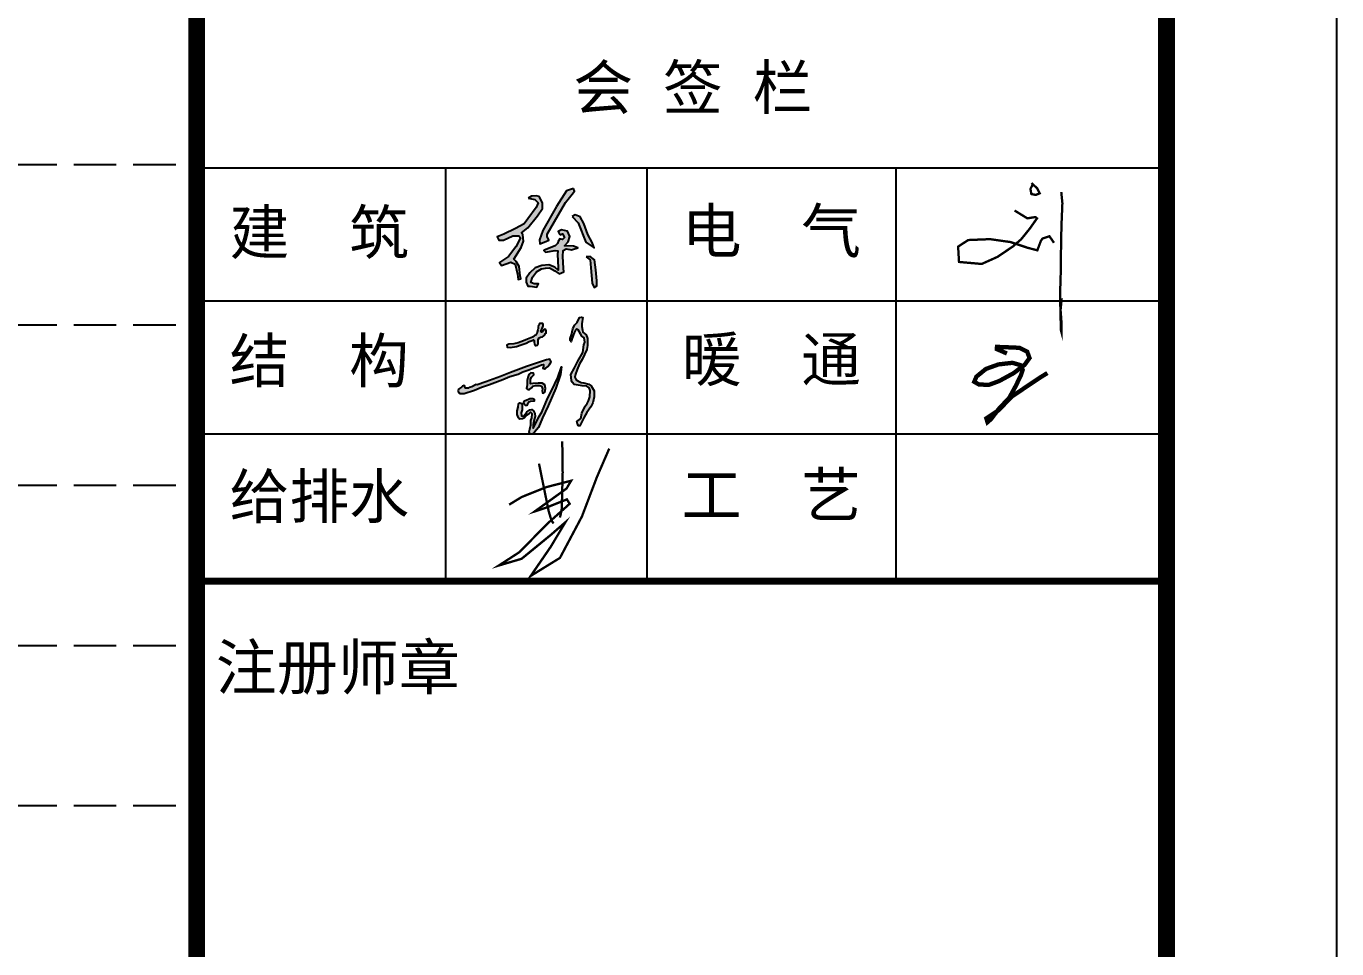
# Model space of a CAD drawing. Extents: x 69728788 to 150676229, y 20164216 to 43663798.
# Drawn here: x 75285756 to 75293457, y 20704013 to 20709434 of the extents above; entities that cross this region are included whole.
import ezdxf

# ---------------------------------------------------------------- set-up
doc = ezdxf.new("R2010")
doc.units = 0
doc.header["$LTSCALE"] = 1000
doc.header["$MEASUREMENT"] = 0
doc.linetypes.add('DASH', pattern=[0.35, 0.25, -0.1])
doc.linetypes.add('DOTE', pattern=[2.42, 2, -0.2, 0.02, -0.2])
doc.layers.get('0').update_dxf_attribs({"linetype": 'CONTINUOUS'})
for name, color, linetype in [('DOTE', 251, 'DOTE'), ('PUB_TITLE', 4, 'CONTINUOUS'), ('图框', 253, 'CONTINUOUS')]:
    doc.layers.add(name, color=color, linetype=linetype)
doc.styles.add('STYLE-黑体', font='simhei.ttf')
doc.styles.add('黑体', font='simhei.ttf', dxfattribs={"width": 0.6, "height": 4.3})

msp = doc.modelspace()

# ---------------------------------------------------------------- hatches: boundary and pattern name
h = msp.add_hatch(color=256)
h.paths.add_polyline_path([(75289046.4, 20708078.5), (75289070.1, 20708061.8), (75289074, 20708013.7), (75289082.4, 20707923.3), (75289093.8, 20707899.2), (75289109.5, 20707908), (75289109.5, 20707938.6), (75289103, 20708002.1), (75289095.1, 20708060.3), (75289069.2, 20708080.9)])
h.paths.add_polyline_path([(75288965.1, 20708316.5), (75289000.1, 20708278.7), (75289045.4, 20708165.9), (75289093, 20708131.7), (75289081.9, 20708163.5), (75289057.3, 20708210.7), (75289032.6, 20708275.6), (75289010.4, 20708314.5), (75288982.6, 20708325.2)])
h.paths.add_polyline_path([(75288892.4, 20708208.4), (75288908.3, 20708213.1), (75288918.6, 20708191.7), (75288906.7, 20708181.4), (75288891.6, 20708184.1), (75288881.2, 20708168.3), (75288878.1, 20708157.6), (75288864.6, 20708144.5), (75288809.4, 20708122.2), (75288798.2, 20708116.7), (75288808.2, 20708106), (75288865.4, 20708116.7), (75288879.7, 20708113.5), (75288878.9, 20708092.5), (75288882, 20708015.6), (75288881.6, 20707999.8), (75288863.4, 20708018), (75288826.4, 20708032.3), (75288785.5, 20708027.5), (75288747, 20708013.6), (75288716, 20707983.9), (75288693.8, 20707952.9), (75288694.6, 20707930.7), (75288704.1, 20707906.1), (75288716.8, 20707906.1), (75288756.1, 20707899.7), (75288766.8, 20707920.8), (75288741.8, 20707920.8), (75288722, 20707928.3), (75288731.5, 20707958.5), (75288754.5, 20707991), (75288783.5, 20708009.3), (75288807, 20708012.8), (75288830.4, 20708014), (75288861.8, 20707996.2), (75288888.8, 20707979.9), (75288915, 20707991.4), (75288913, 20708012.5), (75288909.4, 20708081.1), (75288911.8, 20708116.8), (75288929.7, 20708125.8), (75288959.9, 20708119.4), (75288997.6, 20708131.3), (75288971.8, 20708141.3), (75288919.8, 20708142.9), (75288941.2, 20708167.9), (75288950, 20708198), (75288936.9, 20708229.8), (75288902.3, 20708238.1), (75288881.3, 20708227.8)])
h.paths.add_polyline_path([(75288972.4, 20708481), (75288931.9, 20708466.8), (75288873.2, 20708375.2), (75288792.7, 20708233.9), (75288772, 20708179.7), (75288774, 20708154.5), (75288810.4, 20708169.6), (75288827.8, 20708176.9), (75288818, 20708199), (75288817.5, 20708211.1), (75288925.9, 20708397.5), (75288964.4, 20708447.6), (75288978.3, 20708464.3)])
h.paths.add_polyline_path([(75288705, 20708424.1), (75288745.7, 20708415.9), (75288764.1, 20708396.4), (75288752.2, 20708367.9), (75288703.9, 20708301.5), (75288681.7, 20708272.2), (75288632, 20708245.4), (75288563, 20708211.5), (75288523.2, 20708196.3), (75288533.7, 20708176.4), (75288561.2, 20708176.4), (75288615, 20708202.7), (75288650.1, 20708202.7), (75288660.4, 20708190.1), (75288632.5, 20708138), (75288590.2, 20708080), (75288536.9, 20708045.7), (75288549.5, 20708028.4), (75288603.1, 20708047.3), (75288629.3, 20708035.3), (75288642.3, 20707977.4), (75288647.9, 20707944.8), (75288663.6, 20707948.8), (75288658, 20707968.1), (75288653.2, 20708022.9), (75288635, 20708052.4), (75288621.3, 20708065.3), (75288665.3, 20708132.9), (75288678.2, 20708171.6), (75288675.4, 20708207.4), (75288665.7, 20708220.7), (75288703.2, 20708248.9), (75288760.6, 20708320.2), (75288790.8, 20708363.7), (75288790.8, 20708395.9), (75288771.4, 20708434.2), (75288753.3, 20708437.9), (75288725.5, 20708434.6)])
msp.add_hatch(color=256).paths.add_polyline_path([(75288987.4, 20707356.3), (75288979.4, 20707371.6), (75288984, 20707390.2), (75288994, 20707416.2), (75289006.7, 20707449.4), (75289024, 20707474.7), (75289050, 20707535.2), (75289054.3, 20707558.3), (75289054.8, 20707578.1), (75289053.8, 20707599.4), (75289045.8, 20707620.6), (75289027.4, 20707636.6), (75289024.1, 20707647.5), (75289021.7, 20707669.2), (75289020.3, 20707684.8), (75289022.2, 20707698), (75289026.9, 20707722.5), (75289019.8, 20707724.4), (75289007.5, 20707722.1), (75288992.9, 20707693.3), (75288978.7, 20707677.7), (75288967.8, 20707655.1), (75288959.8, 20707621.5), (75288951.8, 20707598.4), (75288951.8, 20707586.6), (75288958.4, 20707579.5), (75288959.8, 20707589.5), (75288970.2, 20707615.9), (75288976.8, 20707632.9), (75288986.7, 20707652.2), (75288992.5, 20707655.1), (75288999.1, 20707649.5), (75289012.7, 20707626.3), (75289021.3, 20707613.7), (75289035.5, 20707602), (75289039, 20707577.3), (75289032.5, 20707562.2), (75289027.4, 20707516.2), (75288996.8, 20707465.1), (75288977.8, 20707427.1), (75288956.3, 20707387), (75288959.9, 20707351.6), (75288965.1, 20707342.9), (75288976.1, 20707329.6), (75289023.1, 20707320.9), (75289051.5, 20707319.7), (75289064.9, 20707309.9), (75289070.7, 20707293.6), (75289068.3, 20707255.4), (75289060.2, 20707232.2), (75289052.7, 20707216.5), (75289041.1, 20707200.9), (75289020.2, 20707160.3), (75289015, 20707129), (75288992.3, 20707111), (75288995.2, 20707096), (75289002.2, 20707086.1), (75289009.2, 20707086.1), (75289017.3, 20707100.6), (75289034.7, 20707137.7), (75289051.2, 20707163.9), (75289073.3, 20707198), (75289086.7, 20707220.6), (75289093.6, 20707257.1), (75289093.6, 20707291.2), (75289076.6, 20707321.7), (75289062.6, 20707330.3), (75289033.3, 20707338.3), (75289018, 20707339.6), (75288997.4, 20707350.3)])
h = msp.add_hatch(color=256)
h.paths.add_polyline_path([(75288432.4, 20707313.3), (75288477.7, 20707329.5), (75288557.2, 20707358.3), (75288597.7, 20707376.1), (75288647.2, 20707389.2), (75288675.2, 20707404.1), (75288709.1, 20707415.4), (75288730, 20707423.2), (75288767, 20707436.5), (75288785, 20707443.6), (75288795, 20707445.6), (75288796.7, 20707434.8), (75288792.1, 20707423.9), (75288801.3, 20707421.4), (75288806.7, 20707423.5), (75288822.2, 20707434.4), (75288830.9, 20707446.1), (75288840.1, 20707462.7), (75288832.2, 20707477.3), (75288813.8, 20707474.4), (75288772.5, 20707459.8), (75288695.6, 20707434), (75288601.9, 20707399.2), (75288543.1, 20707376.7), (75288456.5, 20707344.7), (75288406.6, 20707326.3), (75288399.6, 20707327.9), (75288375.1, 20707314.5), (75288358.5, 20707310.8), (75288354.8, 20707307.5), (75288335, 20707307.5), (75288333.4, 20707316.5), (75288329.6, 20707322.6), (75288319.2, 20707319.1), (75288313.8, 20707313.9), (75288296.9, 20707300.5), (75288294, 20707292.5), (75288296.6, 20707281.7), (75288306.1, 20707275.3), (75288328.9, 20707275.3), (75288390.5, 20707295.8)])
h.paths.add_polyline_path([(75288769.7, 20707602.6), (75288777.9, 20707606.6), (75288789.4, 20707609.8), (75288797.5, 20707615.6), (75288804.1, 20707619.7), (75288806.5, 20707625.7), (75288810.9, 20707631.2), (75288812.3, 20707643.3), (75288805, 20707653.2), (75288797.9, 20707649.7), (75288791.1, 20707641.7), (75288783.9, 20707636.9), (75288779.8, 20707645.5), (75288783.2, 20707650.5), (75288787.2, 20707658.1), (75288791.9, 20707666.8), (75288794.5, 20707674.2), (75288794.5, 20707681.5), (75288792.4, 20707686.8), (75288780.8, 20707688.1), (75288773.2, 20707687.2), (75288770.6, 20707683.1), (75288768, 20707675.9), (75288765.2, 20707668.9), (75288764.1, 20707658.3), (75288762.6, 20707649.6), (75288759.1, 20707636.1), (75288757.3, 20707626.5), (75288751.5, 20707618.7), (75288743.9, 20707615.9), (75288731, 20707607.2), (75288702.6, 20707595.1), (75288677.7, 20707586.1), (75288662.2, 20707579), (75288646.9, 20707572.8), (75288621.1, 20707567.2), (75288592.5, 20707565.1), (75288581, 20707560.6), (75288582.6, 20707548.8), (75288600.6, 20707546.7), (75288636.6, 20707552.5), (75288665.4, 20707562.3), (75288694.2, 20707570.8), (75288711.8, 20707580.6), (75288729.3, 20707587.1), (75288738, 20707590.8), (75288741.8, 20707587), (75288740.9, 20707578), (75288742.7, 20707566.7), (75288747.6, 20707558.4), (75288753.6, 20707557.2), (75288761.5, 20707560.7), (75288764.5, 20707567.5), (75288764.5, 20707581.4), (75288764.9, 20707593.9)])
h.paths.add_polyline_path([(75288719.9, 20707331.8), (75288719, 20707344.6), (75288718.7, 20707361.7), (75288726.1, 20707372.4), (75288739.1, 20707385.4), (75288737.1, 20707394.5), (75288721.3, 20707396.8), (75288710.3, 20707387.7), (75288703.7, 20707369.1), (75288699.1, 20707353), (75288700.3, 20707328.3), (75288698.7, 20707315.1), (75288696.8, 20707304.9), (75288703.8, 20707300.1), (75288713.1, 20707300.1), (75288724.7, 20707309), (75288733.3, 20707318.3), (75288748.4, 20707322.2), (75288769.6, 20707322.8), (75288777.3, 20707320.6), (75288786.2, 20707315.4), (75288790.1, 20707303.9), (75288787.2, 20707291.4), (75288790.1, 20707279.6), (75288796.5, 20707278.6), (75288804.5, 20707283.7), (75288808, 20707304.6), (75288803.2, 20707327.3), (75288788.8, 20707336), (75288763.8, 20707335.6), (75288733.3, 20707334.3)], flags=17)
h.paths.add_polyline_path([(75288709.7, 20707225.6), (75288719.1, 20707228.3), (75288741.5, 20707231.1), (75288742, 20707242.5), (75288732.6, 20707245.5), (75288714.9, 20707245.7), (75288707.2, 20707242.5), (75288694.2, 20707236), (75288683, 20707232.8), (75288679.8, 20707223.3), (75288683.5, 20707210.9), (75288689.5, 20707204.4), (75288698.7, 20707205.2), (75288701.2, 20707212.6)], flags=17)
h.paths.add_polyline_path([(75288665.3, 20707162.6), (75288671.1, 20707179.6), (75288671.1, 20707202.3), (75288668.5, 20707217.9), (75288656.4, 20707221.5), (75288649.7, 20707214.4), (75288647, 20707196.1), (75288642.1, 20707174.6), (75288642.1, 20707153.2), (75288649.5, 20707132.8), (75288654.5, 20707126), (75288671.7, 20707127.2), (75288684, 20707132.8), (75288693.8, 20707146.3), (75288703.7, 20707153), (75288711.1, 20707158.6), (75288719.7, 20707165.9), (75288730.1, 20707156.1), (75288728.3, 20707133.4), (75288722.1, 20707118), (75288720.9, 20707091), (75288715.4, 20707066.4), (75288711.1, 20707050.4), (75288716, 20707037.5), (75288728.9, 20707036.2), (75288743.1, 20707048.5), (75288766.4, 20707076.8), (75288791, 20707132.1), (75288823.3, 20707202.8), (75288868.7, 20707307.4), (75288896.6, 20707388.3), (75288901.5, 20707433), (75288879.9, 20707370.2), (75288844.3, 20707295.1), (75288819.4, 20707246.6), (75288786.5, 20707166.9), (75288769, 20707138.1), (75288747.7, 20707093.6), (75288734.7, 20707072.4), (75288735.9, 20707091.7), (75288740.6, 20707121.2), (75288746.6, 20707141.6), (75288744.6, 20707157.4), (75288736.7, 20707174.7), (75288726.5, 20707181.3), (75288714.9, 20707179.6), (75288697.5, 20707167.9), (75288689.5, 20707156.3), (75288677.8, 20707142.1), (75288666.7, 20707145.2)])

# ---------------------------------------------------------------- linework, layer by layer
for points in [[(75288972.4, 20708481), (75288931.9, 20708466.8), (75288873.2, 20708375.2), (75288792.7, 20708233.9), (75288772, 20708179.7), (75288774, 20708154.5), (75288810.4, 20708169.6), (75288827.8, 20708176.9), (75288818, 20708199), (75288817.5, 20708211.1), (75288925.9, 20708397.5), (75288964.4, 20708447.6), (75288978.3, 20708464.3), (75288972.4, 20708481)], [(75288705, 20708424.1), (75288745.7, 20708415.9), (75288764.1, 20708396.4), (75288752.2, 20708367.9), (75288703.9, 20708301.5), (75288681.7, 20708272.2), (75288632, 20708245.4), (75288563, 20708211.5), (75288523.2, 20708196.3), (75288533.7, 20708176.4), (75288561.2, 20708176.4), (75288615, 20708202.7), (75288650.1, 20708202.7), (75288660.4, 20708190.1), (75288632.5, 20708138), (75288590.2, 20708080), (75288536.9, 20708045.7), (75288549.5, 20708028.4), (75288603.1, 20708047.3), (75288629.3, 20708035.3), (75288642.3, 20707977.4), (75288647.9, 20707944.8), (75288663.6, 20707948.8), (75288658, 20707968.1), (75288653.2, 20708022.9), (75288635, 20708052.4), (75288621.3, 20708065.3), (75288665.3, 20708132.9), (75288678.2, 20708171.6), (75288675.4, 20708207.4), (75288665.7, 20708220.7), (75288703.2, 20708248.9), (75288760.6, 20708320.2), (75288790.8, 20708363.7), (75288790.8, 20708395.9), (75288771.4, 20708434.2), (75288753.3, 20708437.9), (75288725.5, 20708434.6), (75288705, 20708424.1)], [(75288965.1, 20708316.5), (75289000.1, 20708278.7), (75289045.4, 20708165.9), (75289093, 20708131.7), (75289081.9, 20708163.5), (75289057.3, 20708210.7), (75289032.6, 20708275.6), (75289010.4, 20708314.5), (75288982.6, 20708325.2), (75288965.1, 20708316.5)], [(75288892.4, 20708208.4), (75288908.3, 20708213.1), (75288908.3, 20708213.1), (75288918.6, 20708191.7), (75288906.7, 20708181.4), (75288891.6, 20708184.1), (75288881.2, 20708168.3), (75288878.1, 20708157.6), (75288864.6, 20708144.5), (75288809.4, 20708122.2), (75288798.2, 20708116.7), (75288808.2, 20708106), (75288808.2, 20708106), (75288865.4, 20708116.7), (75288879.7, 20708113.5), (75288878.9, 20708092.5), (75288882, 20708015.6), (75288881.6, 20707999.8), (75288863.4, 20708018), (75288826.4, 20708032.3), (75288785.5, 20708027.5), (75288747, 20708013.6), (75288716, 20707983.9), (75288693.8, 20707952.9), (75288694.6, 20707930.7), (75288704.1, 20707906.1), (75288716.8, 20707906.1), (75288756.1, 20707899.7), (75288766.8, 20707920.8), (75288741.8, 20707920.8), (75288722, 20707928.3), (75288731.5, 20707958.5), (75288754.5, 20707991), (75288783.5, 20708009.3), (75288807, 20708012.8), (75288830.4, 20708014), (75288861.8, 20707996.2), (75288888.8, 20707979.9), (75288915, 20707991.4), (75288913, 20708012.5), (75288909.4, 20708081.1), (75288911.8, 20708116.8), (75288929.7, 20708125.8), (75288959.9, 20708119.4), (75288997.6, 20708131.3), (75288971.8, 20708141.3), (75288919.8, 20708142.9), (75288941.2, 20708167.9), (75288950, 20708198), (75288936.9, 20708229.8), (75288902.3, 20708238.1), (75288881.3, 20708227.8), (75288892.4, 20708208.4)], [(75289046.4, 20708078.5), (75289070.1, 20708061.8), (75289074, 20708013.7), (75289082.4, 20707923.3), (75289093.8, 20707899.2), (75289109.5, 20707908), (75289109.5, 20707938.6), (75289103, 20708002.1), (75289095.1, 20708060.3), (75289069.2, 20708080.9), (75289046.4, 20708078.5)], [(75288709.7, 20707225.6), (75288701.2, 20707212.6), (75288698.7, 20707205.2), (75288689.5, 20707204.4), (75288683.5, 20707210.9), (75288679.8, 20707223.3), (75288683, 20707232.8), (75288694.2, 20707236), (75288707.2, 20707242.5), (75288714.9, 20707245.7), (75288732.6, 20707245.5), (75288742, 20707242.5), (75288741.5, 20707231.1), (75288719.1, 20707228.3), (75288709.7, 20707225.6), (75288709.7, 20707225.6)]]:
    msp.add_lwpolyline(points)
for points, const_width in [([(75291663.6, 20708512.3), (75291696.9, 20708481.2), (75291711.9, 20708452.2), (75291688.3, 20708442.6), (75291662.6, 20708447.9), (75291657.2, 20708478), (75291669, 20708500.5)], 13.7), ([(75291838.5, 20708459.5), (75291844.9, 20708394.1), (75291839.5, 20708260), (75291837.4, 20708164.6), (75291834.4, 20707936.7), (75291831.4, 20707878.8), (75291832.2, 20707795.2), (75291839.7, 20707693.5), (75291839.7, 20707634.8), (75291835.2, 20707651.3), (75291834.4, 20707768.1), (75291841.2, 20707835.1)], 13.7), ([(75291563.8, 20708351.2), (75291638.9, 20708305.1), (75291686.1, 20708312.6), (75291695.8, 20708305.1), (75291652.8, 20708243.9), (75291602.4, 20708181.7), (75291554.1, 20708139.9), (75291464, 20708078.8), (75291370.7, 20708037), (75291237.6, 20708048.8), (75291232.2, 20708138.9), (75291291.3, 20708177.5), (75291420, 20708182.8), (75291540.2, 20708165.7), (75291643.2, 20708131.3), (75291697.9, 20708117.4), (75291718.3, 20708172.1), (75291728, 20708186), (75291768.7, 20708200), (75291795.6, 20708161.4)], 13.7), ([(75291519, 20707511), (75291459.8, 20707536.7), (75291460.7, 20707549.6), (75291491.6, 20707548.7), (75291591.9, 20707544.4), (75291638.2, 20707521.3), (75291651.9, 20707484.4), (75291623.6, 20707445), (75291558.4, 20707395.4), (75291473.6, 20707349.1), (75291413.6, 20707326.8), (75291355.3, 20707328.5), (75291327, 20707344.8), (75291339.8, 20707374.8), (75291395.5, 20707420.2), (75291469.3, 20707446.8), (75291551.6, 20707456.2), (75291598.7, 20707442.5), (75291611.6, 20707415.1), (75291601.3, 20707383.4), (75291571.3, 20707320.8), (75291532.7, 20707250.6), (75291470.1, 20707183.8), (75291425.6, 20707125.5), (75291405, 20707107.5), (75291398.1, 20707129.8), (75291470.1, 20707177.8), (75291548.1, 20707258.3), (75291711, 20707367.9), (75291756.9, 20707396.1)], 25.5), ([(75288594.2, 20706622.8), (75288667.5, 20706667.5), (75288812.9, 20706725.9), (75288958.3, 20706763.2), (75288931, 20706717.2), (75288744.5, 20706583), (75288812.9, 20706605.4), (75288933.5, 20706653.8), (75288949.6, 20706627.8), (75288821.6, 20706513.5), (75288653.8, 20706343.3), (75288533.2, 20706265.1), (75288667.5, 20706304.8), (75288839, 20706445.2), (75288924.8, 20706519.7), (75288837.8, 20706374.4), (75288720.9, 20706204.2), (75288892.5, 20706309.8), (75289021.7, 20706553.2), (75289110, 20706785.5), (75289182.1, 20706952)], 13.7), ([(75288906.1, 20706994.2), (75288908.6, 20706811.6), (75288904.9, 20706662.5), (75288902.4, 20706589.3), (75288892.5, 20706547)], 13.7), ([(75288769.4, 20706863.9), (75288826.6, 20706583), (75288842.7, 20706529.6), (75288855.2, 20706512.2)], 13.7)]:
    msp.add_lwpolyline(points, dxfattribs=dict(const_width=const_width))
for points in [[(75288986.7, 20707652.2), (75288976.8, 20707632.9), (75288970.2, 20707615.9), (75288959.8, 20707589.5), (75288958.4, 20707579.5), (75288951.8, 20707586.6), (75288951.8, 20707598.4), (75288959.8, 20707621.5), (75288967.8, 20707655.1), (75288978.7, 20707677.7), (75288992.9, 20707693.3), (75289007.5, 20707722.1), (75289019.8, 20707724.4), (75289026.9, 20707722.5), (75289022.2, 20707698), (75289020.3, 20707684.8), (75289021.7, 20707669.2), (75289024.1, 20707647.5), (75289027.4, 20707636.6), (75289045.8, 20707620.6), (75289053.8, 20707599.4), (75289054.8, 20707578.1), (75289054.3, 20707558.3), (75289050, 20707535.2), (75289024, 20707474.7), (75289006.7, 20707449.4), (75288994, 20707416.2), (75288984, 20707390.2), (75288979.4, 20707371.6), (75288987.4, 20707356.3), (75288997.4, 20707350.3), (75289018, 20707339.6), (75289033.3, 20707338.3), (75289062.6, 20707330.3), (75289076.6, 20707321.7), (75289093.6, 20707291.2), (75289093.6, 20707257.1), (75289086.7, 20707220.6), (75289073.3, 20707198), (75289051.2, 20707163.9), (75289034.7, 20707137.7), (75289017.3, 20707100.6), (75289009.2, 20707086.1), (75289002.2, 20707086.1), (75288995.2, 20707096), (75288992.3, 20707111), (75289015, 20707129), (75289020.2, 20707160.3), (75289041.1, 20707200.9), (75289052.7, 20707216.5), (75289060.2, 20707232.2), (75289068.3, 20707255.4), (75289070.7, 20707293.6), (75289064.9, 20707309.9), (75289051.5, 20707319.7), (75289023.1, 20707320.9), (75288976.1, 20707329.6), (75288965.1, 20707342.9), (75288959.9, 20707351.6), (75288956.3, 20707387), (75288977.8, 20707427.1), (75288996.8, 20707465.1), (75289027.4, 20707516.2), (75289032.5, 20707562.2), (75289039, 20707577.3), (75289035.5, 20707602), (75289021.3, 20707613.7), (75289012.7, 20707626.3), (75288999.1, 20707649.5), (75288992.5, 20707655.1), (75288986.7, 20707652.2)], [(75288646.9, 20707572.8), (75288621.1, 20707567.2), (75288592.5, 20707565.1), (75288581, 20707560.6), (75288582.6, 20707548.8), (75288600.6, 20707546.7), (75288636.6, 20707552.5), (75288665.4, 20707562.3), (75288694.2, 20707570.8), (75288711.8, 20707580.6), (75288729.3, 20707587.1), (75288738, 20707590.8), (75288738, 20707590.8), (75288741.8, 20707587), (75288740.9, 20707578), (75288742.7, 20707566.7), (75288747.6, 20707558.4), (75288753.6, 20707557.2), (75288761.5, 20707560.7), (75288764.5, 20707567.5), (75288764.5, 20707581.4), (75288764.9, 20707593.9), (75288769.7, 20707602.6), (75288777.9, 20707606.6), (75288789.4, 20707609.8), (75288797.5, 20707615.6), (75288804.1, 20707619.7), (75288806.5, 20707625.7), (75288810.9, 20707631.2), (75288812.3, 20707643.3), (75288805, 20707653.2), (75288797.9, 20707649.7), (75288791.1, 20707641.7), (75288783.9, 20707636.9), (75288783.9, 20707636.9), (75288783.9, 20707636.9), (75288779.8, 20707645.5), (75288783.2, 20707650.5), (75288787.2, 20707658.1), (75288791.9, 20707666.8), (75288794.5, 20707674.2), (75288794.5, 20707681.5), (75288792.4, 20707686.8), (75288780.8, 20707688.1), (75288773.2, 20707687.2), (75288770.6, 20707683.1), (75288768, 20707675.9), (75288765.2, 20707668.9), (75288764.1, 20707658.3), (75288762.6, 20707649.6), (75288759.1, 20707636.1), (75288757.3, 20707626.5), (75288751.5, 20707618.7), (75288743.9, 20707615.9), (75288731, 20707607.2), (75288702.6, 20707595.1), (75288677.7, 20707586.1), (75288662.2, 20707579), (75288646.9, 20707572.8)], [(75288399.6, 20707327.9), (75288375.1, 20707314.5), (75288358.5, 20707310.8), (75288354.8, 20707307.5), (75288335, 20707307.5), (75288333.4, 20707316.5), (75288329.6, 20707322.6), (75288319.2, 20707319.1), (75288313.8, 20707313.9), (75288296.9, 20707300.5), (75288294, 20707292.5), (75288296.6, 20707281.7), (75288306.1, 20707275.3), (75288328.9, 20707275.3), (75288390.5, 20707295.8), (75288432.4, 20707313.3), (75288477.7, 20707329.5), (75288557.2, 20707358.3), (75288597.7, 20707376.1), (75288647.2, 20707389.2), (75288675.2, 20707404.1), (75288709.1, 20707415.4), (75288730, 20707423.2), (75288767, 20707436.5), (75288785, 20707443.6), (75288795, 20707445.6), (75288796.7, 20707434.8), (75288792.1, 20707423.9), (75288801.3, 20707421.4), (75288806.7, 20707423.5), (75288822.2, 20707434.4), (75288830.9, 20707446.1), (75288840.1, 20707462.7), (75288832.2, 20707477.3), (75288813.8, 20707474.4), (75288772.5, 20707459.8), (75288695.6, 20707434), (75288601.9, 20707399.2), (75288543.1, 20707376.7), (75288456.5, 20707344.7), (75288406.6, 20707326.3), (75288399.6, 20707327.9)], [(75288642.1, 20707153.2), (75288642.1, 20707174.6), (75288647, 20707196.1), (75288649.7, 20707214.4), (75288656.4, 20707221.5), (75288668.5, 20707217.9), (75288671.1, 20707202.3), (75288671.1, 20707179.6), (75288665.3, 20707162.6), (75288666.7, 20707145.2), (75288677.8, 20707142.1), (75288689.5, 20707156.3), (75288697.5, 20707167.9), (75288714.9, 20707179.6), (75288726.5, 20707181.3), (75288736.7, 20707174.7), (75288744.6, 20707157.4), (75288746.6, 20707141.6), (75288740.6, 20707121.2), (75288735.9, 20707091.7), (75288734.7, 20707072.4), (75288747.7, 20707093.6), (75288769, 20707138.1), (75288786.5, 20707166.9), (75288819.4, 20707246.6), (75288844.3, 20707295.1), (75288879.9, 20707370.2), (75288901.5, 20707433), (75288896.6, 20707388.3), (75288868.7, 20707307.4), (75288823.3, 20707202.8), (75288791, 20707132.1), (75288766.4, 20707076.8), (75288743.1, 20707048.5), (75288728.9, 20707036.2), (75288716, 20707037.5), (75288711.1, 20707050.4), (75288715.4, 20707066.4), (75288720.9, 20707091), (75288722.1, 20707118), (75288728.3, 20707133.4), (75288728.3, 20707133.4), (75288730.1, 20707156.1), (75288719.7, 20707165.9), (75288711.1, 20707158.6), (75288703.7, 20707153), (75288693.8, 20707146.3), (75288684, 20707132.8), (75288671.7, 20707127.2), (75288654.5, 20707126), (75288649.5, 20707132.8), (75288642.1, 20707153.2)], [(75288719, 20707344.6), (75288718.7, 20707361.7), (75288726.1, 20707372.4), (75288739.1, 20707385.4), (75288737.1, 20707394.5), (75288721.3, 20707396.8), (75288710.3, 20707387.7), (75288703.7, 20707369.1), (75288699.1, 20707353), (75288700.3, 20707328.3), (75288698.7, 20707315.1), (75288696.8, 20707304.9), (75288703.8, 20707300.1), (75288713.1, 20707300.1), (75288724.7, 20707309), (75288733.3, 20707318.3), (75288748.4, 20707322.2), (75288769.6, 20707322.8), (75288777.3, 20707320.6), (75288786.2, 20707315.4), (75288790.1, 20707303.9), (75288787.2, 20707291.4), (75288790.1, 20707279.6), (75288796.5, 20707278.6), (75288804.5, 20707283.7), (75288808, 20707304.6), (75288803.2, 20707327.3), (75288788.8, 20707336), (75288763.8, 20707335.6), (75288733.3, 20707334.3), (75288719.9, 20707331.8), (75288719, 20707344.6)]]:
    msp.add_lwpolyline(points, close=True)
at = {"layer": 'DOTE', "color": 251, "linetype": 'DASH'}
for p, q in [((75221635.5, 20708620.9, 0), (75286757.4, 20708620.9, 0)), ((75221635.5, 20707679.3, 0), (75286757.4, 20707679.3, 0)), ((75221635.5, 20706737.7, 0), (75286757.4, 20706737.7, 0)), ((75221635.5, 20705796, 0), (75286757.4, 20705796, 0)), ((75221635.5, 20704854.4, 0), (75286757.4, 20704854.4, 0))]:
    msp.add_line(p, q, dxfattribs=at)
at = {"layer": 'PUB_TITLE'}
msp.add_lwpolyline([(75219157.4, 20683966.1), (75293457.4, 20683966.1), (75293457.4, 20725966.1), (75219157.4, 20725966.1)], close=True, dxfattribs=at)
at = {"layer": 'PUB_TITLE', "const_width": 100}
msp.add_lwpolyline([(75221657.4, 20684966.1), (75292457.4, 20684966.1), (75292457.4, 20724966.1), (75221657.4, 20724966.1)], close=True, dxfattribs=at)
at = {"layer": '图框', "color": 4}
msp.add_line((75286757.4, 20724966.1), (75286757.4, 20684966.1), dxfattribs=at)
at = {"layer": '图框', "color": 0}
for p, q in [((75286757.4, 20708601.2), (75292435.4, 20708601.2)), ((75286757.4, 20707820.4), (75292435.4, 20707820.4)), ((75286757.4, 20707039.5), (75292435.4, 20707039.5)), ((75286757.4, 20706173.1), (75292457.4, 20706173.1))]:
    msp.add_line(p, q, dxfattribs=at)
at = {"layer": '图框', "color": 4, "const_width": 98.6}
msp.add_lwpolyline([(75286757.4, 20724966.1), (75286757.4, 20684966.1)], dxfattribs=at)
msp.add_lwpolyline([(75286757.4, 20724966.1), (75292457.4, 20724966.1), (75292457.4, 20684966.1), (75286757.4, 20684966.1)], close=True, dxfattribs=at)
at = {"layer": '图框', "color": 0}
for points in [[(75288221.5, 20706173.1), (75288221.5, 20708601.2)], [(75289404.9, 20706173.1), (75289404.9, 20708601.2)], [(75290869.1, 20706173.1), (75290869.1, 20708601.2)]]:
    msp.add_lwpolyline(points, dxfattribs=at)
at = {"layer": '图框', "color": 0, "const_width": 40.3}
msp.add_lwpolyline([(75286757.4, 20706173.1), (75292457.4, 20706173.1)], dxfattribs=at)

# ---------------------------------------------------------------- texts
at = {"layer": '图框', "color": 0, "style": 'STYLE-黑体'}
for s, p in [('会 签 栏', (75288971.1, 20708945.2)), ('电  气', (75289607.9, 20708102.1)), ('建  筑', (75286951.4, 20708093.6)), ('结  构', (75286951.4, 20707339.5)), ('暖  通', (75289607.9, 20707348)), ('给排水', (75286951.4, 20706543)), ('工  艺', (75289607.9, 20706551.5))]:
    msp.add_text(s, height=257.69, dxfattribs=at).set_placement(p)
at = {"layer": '图框', "color": 4, "style": '黑体'}
msp.add_text('注册师章', height=262.94, dxfattribs=at).set_placement((75286870, 20705535.8))

doc.saveas('drawing.dxf')
